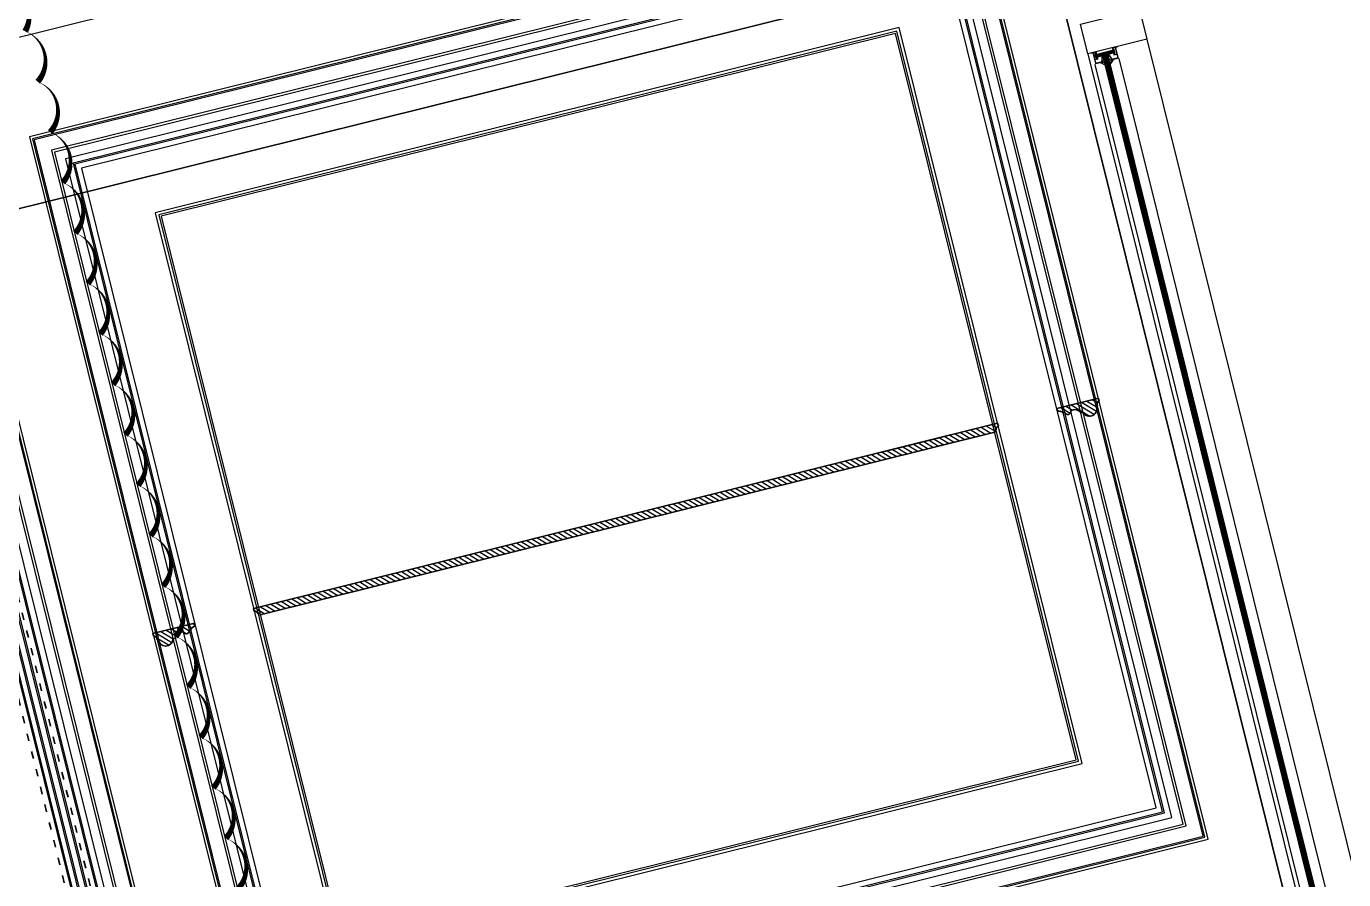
# Model space of a CAD drawing. Header units: inches. Extents: x 122939 to 389145, y 29603 to 574065.
# Drawn here: x 339314 to 341478, y 515595 to 516996 of the extents above; entities that cross this region are included whole.
import ezdxf

# ---------------------------------------------------------------- set-up
doc = ezdxf.new("R2010")
doc.units = ezdxf.units.IN
doc.header["$MEASUREMENT"] = 0
doc.linetypes.add('ACAD_ISO03W100', pattern=[30, 12, -18])
for name, color, linetype, lineweight in [('A-FLOR-SLAB', 7, 'Continuous', 40), ('A-GLAZ', 134, 'Continuous', 18), ('A-RNDR-ALUM', 1, 'Continuous', 9), ('A-RNDR-PT36', 253, 'Continuous', 20), ('CQ gypsum 2', 42, 'Continuous', 0), ('CQ Gypsum Hatch', 8, 'Continuous', 20)]:
    doc.layers.add(name, color=color, linetype=linetype, lineweight=lineweight)
for name, color, linetype in [('CQ Grg Gypsum', 41, 'Continuous'), ('CQ Plaster', 1, 'Continuous'), ('CQ wall section', 5, 'Continuous')]:
    doc.layers.add(name, color=color, linetype=linetype)
doc.styles.get("Standard").update_dxf_attribs({"font": 'arial.ttf'})
doc.dimstyles.new('CQ 20', dxfattribs={"dimscale": 0.2, "dimtxt": 150, "dimasz": 100, "dimexe": 100, "dimexo": 20, "dimgap": 80, "dimtad": 1, "dimdec": 0, "dimzin": 0, "dimdsep": 46, "dimtxsty": 'Standard', "dimblk": 'DOT', "dimcen": 100, "dimclrd": 1, "dimclre": 1, "dimclrt": 3, "dimadec": 0, "dimazin": 0, "dimtfac": 1, "dimtdec": 0, "dimtofl": 0, "dimtmove": 0, "dimatfit": 3, "dimfxl": 1, "dimtolj": 1, "dimtzin": 0, "dimlwd": -1, "dimarcsym": 0})

# ---------------------------------------------------------------- blocks, each defined once
blk = doc.blocks.new('GLAZ-2')
at = {"layer": 'A-GLAZ'}
for p, q in [((-26.3, 511.6, 0), (-26.3, 2391.7, 0)), ((-24.9, 511.6, 0), (-24.9, 2391.7, 0)), ((-23.6, 511.6, 0), (-23.6, 2391.7, 0)), ((-22.3, 511.6, 0), (-22.3, 2391.7, 0)), ((-20.9, 511.6, 0), (-20.9, 2391.7, 0)), ((-19.6, 511.6, 0), (-19.6, 2391.7, 0)), ((-18.3, 511.6, 0), (-18.3, 2391.7, 0))]:
    blk.add_line(p, q, dxfattribs=at)
at = {"layer": 'A-RNDR-ALUM'}
for p, q in [((-50, 2400), (-50, 500, 0)), ((-38.2, 2397.6, 0), (-37.5, 2397.6, 0)), ((-38.2, 2389.6, 0), (-38.2, 2397.6, 0)), ((-38.2, 2397.6, 0), (-37.5, 2397.6, 0)), ((-38.2, 2389.6, 0), (-38.2, 2397.6, 0)), ((-38.2, 2389.6, 0), (-37.5, 2389.6, 0)), ((-38.2, 2389.6, 0), (-37.5, 2389.6, 0)), ((-37.5, 2389.6, 0), (-37.5, 2397.6, 0)), ((-37.5, 2389.6, 0), (-37.5, 2397.6, 0)), ((-37.5, 2396, 0), (-7.1, 2396, 0)), ((-37.5, 2396, 0), (-7.1, 2396, 0)), ((-37.5, 2394.8, 0), (-7.1, 2394.8, 0)), ((-37.5, 2394.8, 0), (-7.1, 2394.8, 0)), ((-37.5, 2393.6, 0), (-7.1, 2393.6, 0)), ((-37.5, 2393.6, 0), (-7.1, 2393.6, 0)), ((-37.5, 2392.5, 0), (-7.1, 2392.5, 0)), ((-37.5, 2392.5, 0), (-7.1, 2392.5, 0)), ((-37.5, 2391.3, 0), (-7.1, 2391.3, 0)), ((-37.5, 2391.3, 0), (-7.1, 2391.3, 0)), ((-36, 2397.6, 0), (-35.3, 2397.6, 0)), ((-36, 2397.6, 0), (-35.3, 2397.6, 0)), ((-36, 2389.6, 0), (-35.3, 2389.6, 0)), ((-36, 2389.6, 0), (-35.3, 2389.6, 0)), ((-6.4, 2397.6, 0), (-7.1, 2397.6, 0)), ((-7.1, 2389.6, 0), (-7.1, 2397.6, 0)), ((-6.4, 2397.6, 0), (-7.1, 2397.6, 0)), ((-7.1, 2389.6, 0), (-7.1, 2397.6, 0)), ((-6.4, 2389.6, 0), (-7.1, 2389.6, 0)), ((-6.4, 2389.6, 0), (-7.1, 2389.6, 0)), ((-6.4, 2389.6, 0), (-6.4, 2397.6, 0)), ((-6.4, 2389.6, 0), (-6.4, 2397.6, 0)), ((50, 2400), (50, 500, 0))]:
    blk.add_line(p, q, dxfattribs=at)
blk.add_lwpolyline([(-50, 2450), (50, 2450), (50, 2400), (-50, 2400)], close=True, dxfattribs=at)
at = {"layer": 'A-RNDR-ALUM', "const_width": 0.928, "elevation": 0}
for points in [[(-43.7, 2398.9, -0.414214), (-44.2, 2399.3)], [(-43.7, 2398.9, -0.414214), (-44.2, 2399.3)], [(-0.7, 2398.8, 0.414214), (-0.2, 2399.3)], [(-0.7, 2398.8, 0.414214), (-0.2, 2399.3)]]:
    blk.add_lwpolyline(points, format="xyb", dxfattribs=at)
at = {"layer": 'A-RNDR-ALUM', "elevation": 0}
blk.add_lwpolyline([(-14, 2382.6), (-15.6, 2382.6), (-15.6, 2379.7, -0.015553), (-14.8, 2380.2), (-11.6, 2380.2, 0.104304), (-18.3, 2374.1), (-18.3, 2376.7, -0.016036), (-17.6, 2377.5), (-17.6, 2378.7), (-18.3, 2379.4), (-18.3, 2382.2), (-17.6, 2381.5), (-17.6, 2383.9), (-18.3, 2384.6), (-18.3, 2387.4), (-17.6, 2386.7), (-17.6, 2388, 0.414214), (-18.3, 2388.7), (-26.3, 2388.7, 0.414214), (-26.9, 2388), (-26.9, 2386.7), (-26.3, 2387.4), (-26.3, 2384.6), (-26.9, 2383.9), (-26.9, 2381.5), (-26.3, 2382.2), (-26.3, 2379.4), (-26.9, 2378.7), (-26.9, 2377.5, -0.016036), (-26.3, 2376.7), (-26.3, 2374.1, 0.104304), (-33, 2380.2), (-29.8, 2380.2, -0.015553), (-28.9, 2379.7), (-28.9, 2382.6), (-30.6, 2382.6, 0.021646), (-28.9, 2386.2), (-28.9, 2388, -0.414214), (-26.3, 2390.7), (-18.3, 2390.7, -0.414214), (-15.6, 2388), (-15.6, 2386.2, 0.021646)], format="xyb", close=True, dxfattribs=at)
at = {"layer": 'A-RNDR-ALUM'}
for points in [[(-44.6, 2400.3, 0), (-44.6, 2399.3, 0), (-42.2, 2400.3, 0), (-43.7, 2399.3, 0)], [(-44.6, 2400.3, 0), (-44.6, 2399.3, 0), (-42.2, 2400.3, 0), (-43.7, 2399.3, 0)], [(-42.2, 2400.3, 0), (-43.7, 2399.3, 0), (-42.2, 2398.4, 0), (-43.7, 2398.4, 0)], [(-42.2, 2400.3, 0), (-43.7, 2399.3, 0), (-42.2, 2398.4, 0), (-43.7, 2398.4, 0)], [(-40.6, 2382.6, 0), (-40.6, 2381.4, 0), (-29.9, 2382.6, 0), (-29.9, 2381.4, 0)], [(-40.6, 2382.6, 0), (-40.6, 2381.4, 0), (-29.9, 2382.6, 0), (-29.9, 2381.4, 0)], [(-40.6, 2381.4, 0), (-40.6, 2380.2, 0), (-29.9, 2381.4, 0), (-29.9, 2380.2, 0)], [(-40.6, 2381.4, 0), (-40.6, 2380.2, 0), (-29.9, 2381.4, 0), (-29.9, 2380.2, 0)], [(-36.9, 2398.4, 0), (-35, 2400.3, 0), (-39.8, 2398.4, 0), (-39.8, 2400.3, 0)], [(-36.9, 2398.4, 0), (-35, 2400.3, 0), (-39.8, 2398.4, 0), (-39.8, 2400.3, 0)], [(-39.8, 2386.9, 0), (-39.8, 2388.8, 0), (-35, 2386.9, 0), (-36.9, 2388.8, 0)], [(-39.8, 2386.9, 0), (-39.8, 2388.8, 0), (-35, 2386.9, 0), (-36.9, 2388.8, 0)], [(-36.9, 2396.3, 0), (-35, 2396.3, 0), (-36.9, 2398.4, 0), (-35, 2400.3, 0)], [(-36.9, 2396.3, 0), (-35, 2396.3, 0), (-36.9, 2398.4, 0), (-35, 2400.3, 0)], [(-36.9, 2390.9, 0), (-35, 2390.9, 0), (-36.9, 2388.8, 0), (-35, 2386.9, 0)], [(-36.9, 2390.9, 0), (-35, 2390.9, 0), (-36.9, 2388.8, 0), (-35, 2386.9, 0)], [(-4.3, 2382.6, 0), (-4.3, 2381.4, 0), (-15.1, 2382.6, 0), (-15.1, 2381.4, 0)], [(-4.3, 2382.6, 0), (-4.3, 2381.4, 0), (-15.1, 2382.6, 0), (-15.1, 2381.4, 0)], [(-4.3, 2381.4, 0), (-4.3, 2380.2, 0), (-15.1, 2381.4, 0), (-15.1, 2380.2, 0)], [(-4.3, 2381.4, 0), (-4.3, 2380.2, 0), (-15.1, 2381.4, 0), (-15.1, 2380.2, 0)], [(-7.5, 2398.4, 0), (-9.4, 2400.3, 0), (-4.6, 2398.4, 0), (-4.6, 2400.3, 0)], [(-7.5, 2396.3, 0), (-9.4, 2396.3, 0), (-7.5, 2398.4, 0), (-9.4, 2400.3, 0)], [(-7.5, 2396.3, 0), (-9.4, 2396.3, 0), (-7.5, 2398.4, 0), (-9.4, 2400.3, 0)], [(-7.5, 2398.4, 0), (-9.4, 2400.3, 0), (-4.6, 2398.4, 0), (-4.6, 2400.3, 0)], [(-7.5, 2390.9, 0), (-9.4, 2390.9, 0), (-7.5, 2388.8, 0), (-9.4, 2386.9, 0)], [(-7.5, 2390.9, 0), (-9.4, 2390.9, 0), (-7.5, 2388.8, 0), (-9.4, 2386.9, 0)], [(-4.6, 2386.9, 0), (-4.6, 2388.8, 0), (-9.4, 2386.9, 0), (-7.5, 2388.8, 0)], [(-4.6, 2386.9, 0), (-4.6, 2388.8, 0), (-9.4, 2386.9, 0), (-7.5, 2388.8, 0)], [(-2.2, 2400.3, 0), (-0.7, 2399.3, 0), (-2.2, 2398.4, 0), (-0.7, 2398.4, 0)], [(0.2, 2400.3, 0), (0.2, 2399.3, 0), (-2.2, 2400.3, 0), (-0.7, 2399.3, 0)], [(-2.2, 2400.3, 0), (-0.7, 2399.3, 0), (-2.2, 2398.4, 0), (-0.7, 2398.4, 0)], [(0.2, 2400.3, 0), (0.2, 2399.3, 0), (-2.2, 2400.3, 0), (-0.7, 2399.3, 0)]]:
    blk.add_solid(points, dxfattribs=at)
for points in [[(-42.2, 2380.2, 0), (-39.8, 2382.6, 0), (-42.2, 2400.3, 0), (-39.8, 2400.3, 0)], [(-42.2, 2380.2, 0), (-39.8, 2382.6, 0), (-42.2, 2400.3, 0), (-39.8, 2400.3, 0)], [(-42.2, 2380.2, 0), (-39.8, 2382.6, 0), (-40.1, 2380.2, 0), (-40.1, 2382.6, 0)], [(-42.2, 2380.2, 0), (-39.8, 2382.6, 0), (-40.1, 2380.2, 0), (-40.1, 2382.6, 0)], [(-4.6, 2382.6, 0), (-2.2, 2380.2, 0), (-4.6, 2400.3, 0), (-2.2, 2400.3, 0)], [(-4.6, 2382.6, 0), (-2.2, 2380.2, 0), (-4.6, 2400.3, 0), (-2.2, 2400.3, 0)], [(-2.2, 2380.2, 0), (-4.6, 2382.6, 0), (-4.3, 2380.2, 0), (-4.3, 2382.6, 0)], [(-2.2, 2380.2, 0), (-4.6, 2382.6, 0), (-4.3, 2380.2, 0), (-4.3, 2382.6, 0)]]:
    blk.add_trace(points, dxfattribs=at)
at = {"layer": 'A-RNDR-PT36'}
for p, q in [((-42.2, 520, 0), (-42.2, 2380.2, 0)), ((-2.2, 2380.2, 0), (-2.2, 520, 0))]:
    blk.add_line(p, q, dxfattribs=at)
blk = doc.blocks.new('section a and b')
at = {"layer": 'CQ Plaster', "color": 1, "ltscale": 0.03}
blk.add_line((126462.6, -26310.5, 0), (126462.6, -29190.5, 0), dxfattribs=at)
at = {"layer": 'A-FLOR-SLAB'}
blk.add_blockref('GLAZ-2', (126532.5, -29190.5, 0), dxfattribs=at)
blk = doc.blocks.new('french door fixed panel')
at = {"color": 0, "lineweight": -2, "elevation": 0}
blk.add_lwpolyline([(7599.9, 4234.2), (6901.2, 4234.2), (6901.2, 1662.2), (7599.9, 1662.2)], close=True, dxfattribs=at)
blk = doc.blocks.new('_Dot')
at = {"color": 0, "linetype": 'ByBlock', "lineweight": -2}
blk.add_line((-0.5, 0), (-1, 0), dxfattribs=at)
at = {"color": 0, "linetype": 'ByBlock', "const_width": 0.5}
blk.add_lwpolyline([(-0.25, 0, 1), (0.25, 0, 1)], format="xyb", close=True, dxfattribs=at)
blk = doc.blocks.new('*D269')
at = {"color": 1, "lineweight": -2, "transparency": 16777216}
for p, q in [((339117, 516650.2), (341872.5, 517335.8)), ((339778, 514159), (342494.7, 514834.9))]:
    blk.add_line(p, q, dxfattribs=at)
at = {"color": 1, "transparency": 16777216}
blk.add_line((341857.9, 517311.6), (342470.5, 514849.5), dxfattribs=at)
at = {"layer": 'Defpoints', "color": 0, "transparency": 16777216}
for p in [(339113.1, 516649.3, 0), (342475.3, 514830.1), (339774.1, 514158, 0)]:
    blk.add_point(p, dxfattribs=at)
at = {"color": 1, "transparency": 16777216, "xscale": 20, "yscale": 20, "zscale": 20}
for p, rotation in [((341853.1, 517331), 103.9714232843947), ((342475.3, 514830.1), 283.9714232843947)]:
    blk.add_blockref('_Dot', p, dxfattribs=dict(at, rotation=rotation))
at = {"color": 3, "transparency": 16777216, "insert": (342194.6, 516088.1), "char_height": 30, "attachment_point": 5, "rotation": 283.9714}
blk.add_mtext('\\A1;2577', dxfattribs=at)

msp = doc.modelspace()

# ---------------------------------------------------------------- hatches: boundary and pattern name
at = {"layer": 'CQ Gypsum Hatch'}
h = msp.add_hatch(dxfattribs=at)
h.set_pattern_fill('ANSI31', color=256, scale=50, angle=283.971423, style=0)
h.set_pattern_definition([(328.9714233, (573630.355, 485503.21), (3.22165956, 5.35568947), [])])
edge = h.paths.add_edge_path()
edge.add_arc((341060.542, 516367.38), 11.879, 567.917513, 746.687745)
edge.add_line((341071.155, 516372.715), (341073.41, 516373.276))
edge.add_ellipse((341077.619, 516374.323), major_axis=(-1.577, 6.34), ratio=0.66380614, start_angle=0, end_angle=90, ccw=False)
edge.add_line((341076.042, 516380.664), (341074.934, 516385.114))
edge.add_line((341074.934, 516385.114), (341006.557, 516368.102))
edge.add_line((341006.557, 516368.102), (341007.789, 516363.15))
edge.add_arc((341010.962, 516353.949), 9.733, 407.892009, 469.026878, ccw=False)
edge.add_line((341017.488, 516361.17), (341019.796, 516361.744))
edge.add_arc((341024.638, 516363.508), 5.153, 560.015637, 727.92721)
edge.add_arc((341036.383, 516355.22), 11.184, 390.087299, 486.4262, ccw=False)
edge.add_spline(control_points=[(341046.06, 516360.826), (341047.389, 516361.157), (341048.717, 516361.487), (341050.045, 516361.818)], knot_values=[0, 0, 0, 0, 0.16719196, 0.16719196, 0.16719196, 0.16719196], degree=3, periodic=0)
h = msp.add_hatch(dxfattribs=at)
h.set_pattern_fill('ANSI31', color=256, scale=50, angle=283.971423, style=0)
h.set_pattern_definition([(328.9714233, (103309.939, 541366.7704), (3.22165956, 5.35568947), [])])
edge = h.paths.add_edge_path()
edge.add_line((340909.516, 516343.959), (339687.541, 516039.933))
edge.add_line((339687.541, 516039.933), (339688.749, 516035.081))
edge.add_arc((339689.825, 516030.021), 5.173, 15.855548, 102.006477, ccw=False)
edge.add_line((339694.801, 516031.435), (339697.712, 516032.159))
edge.add_line((339697.712, 516032.159), (339698.437, 516029.248))
edge.add_line((339698.437, 516029.248), (340904.898, 516329.413))
h = msp.add_hatch(dxfattribs=at)
h.set_pattern_fill('ANSI31', color=256, scale=50, angle=283.971423, style=0)
h.set_pattern_definition([(328.9714233, (572341.353, 485182.5086), (3.22165956, 5.35568947), [])])
edge = h.paths.add_edge_path()
edge.add_arc((339543.287, 515989.889), 11.879, -178.744899, 0.025333, ccw=False)
edge.add_line((339531.411, 515989.629), (339529.156, 515989.068))
edge.add_ellipse((339524.947, 515988.021), major_axis=(-1.577, 6.34), ratio=0.66380614, start_angle=270, end_angle=360)
edge.add_line((339523.369, 515994.361), (339522.262, 515998.812))
edge.add_line((339522.262, 515998.812), (339590.639, 516015.824))
edge.add_line((339590.639, 516015.824), (339591.871, 516010.872))
edge.add_arc((339593.38, 516001.257), 9.733, 98.915969, 160.050838)
edge.add_line((339584.231, 516004.578), (339581.923, 516004.004))
edge.add_arc((339576.819, 516003.293), 5.153, -159.984363, 7.92721, ccw=False)
edge.add_arc((339570.327, 515990.467), 11.184, 81.516646, 177.855547)
edge.add_spline(control_points=[(339559.151, 515990.886), (339557.823, 515990.555), (339556.494, 515990.225), (339555.166, 515989.894)], knot_values=[0, 0, 0, 0, 0.16719196, 0.16719196, 0.16719196, 0.16719196], degree=3, periodic=0)

# ---------------------------------------------------------------- linework, layer by layer
at = {"color": 2}
msp.add_lwpolyline([(339275.901, 517063.623, 0, 10, -0.52056705), (339312.514, 516987.528, 0, 10, -0.52056705), (339333.146, 516904.718, 0, 10, -0.52056705), (339353.659, 516821.903, 0, 10, -0.52056705), (339374.322, 516739.098, 0, 10, -0.52056705), (339394.955, 516656.289, 0, 10, -0.52056705), (339415.471, 516573.473, 0, 10, -0.52056705), (339436.129, 516490.668, 0, 10, -0.52056705), (339456.764, 516407.859, 0, 10, -0.52056705), (339477.284, 516325.044, 0, 10, -0.52056705), (339497.936, 516242.238, 0, 10, -0.52056705), (339518.574, 516159.43, 0, 10, -0.52056705), (339539.096, 516076.615, 0, 10, -0.52056705), (339559.743, 515993.808, 0, 10, -0.52056705), (339580.383, 515911, 0, 10, -0.52056705), (339600.907, 515828.185, 0, 10, -0.52056705), (339621.55, 515745.378, 0, 10, -0.52056705), (339642.192, 515662.57, 0, 10, -0.52056705), (339662.719, 515579.756, 0, 10, -0.52056705)], format="xyseb", dxfattribs=at)
at = {"color": 0, "linetype": 'ACAD_ISO03W100', "elevation": -0.006}
msp.add_lwpolyline([(339735.331, 514148.362), (339774.148, 514158.02), (339142.267, 516697.75), (338433.606, 516521.436), (338443.263, 516482.62), (339113.108, 516649.276)], close=True, dxfattribs=at)
at = {"layer": 'CQ Grg Gypsum'}
for p, q in [((341074.934, 516385.114, -0.006), (341006.557, 516368.102, -0.006)), ((341006.557, 516368.102, -0.006), (341007.789, 516363.15, -0.006)), ((341073.41, 516373.276, -0.006), (341071.155, 516372.715, -0.006)), ((341076.042, 516380.664, -0.006), (341074.934, 516385.114, -0.006)), ((341019.796, 516361.744, -0.006), (341017.488, 516361.17, -0.006)), ((339522.262, 515998.812, -0.006), (339590.639, 516015.824, -0.006)), ((339523.369, 515994.361, -0.006), (339522.262, 515998.812, -0.006)), ((339581.923, 516004.004, -0.006), (339584.231, 516004.578, -0.006)), ((339590.639, 516015.824, -0.006), (339591.871, 516010.872, -0.006)), ((339529.156, 515989.068, -0.006), (339531.411, 515989.629, -0.006))]:
    msp.add_line(p, q, dxfattribs=at)
at = {"layer": 'CQ Grg Gypsum', "elevation": -0.006}
for points in [[(340909.516, 516343.959), (339687.541, 516039.933), (339688.749, 516035.081, -0.39467141), (339694.801, 516031.435), (339697.712, 516032.159), (339698.437, 516029.248), (340904.898, 516329.413)], [(340717.02, 516296.066), (340909.516, 516343.959), (340910.723, 516339.106, 0.39467141), (340907.085, 516333.049), (340904.173, 516332.325), (340904.898, 516329.413), (340809.778, 516305.748)]]:
    msp.add_lwpolyline(points, format="xyb", dxfattribs=at)
at = {"layer": 'CQ Grg Gypsum'}
for centre, radius, start, end in [((341036.383, 516355.22, -0.006), 11.184, 30.087299, 126.4262), ((341060.542, 516367.38, -0.006), 11.879, 207.917513, 26.687753), ((341010.962, 516353.949, -0.006), 9.733, 47.892009, 109.026878), ((341024.638, 516363.508, -0.006), 5.153, 200.015637, 7.92721), ((339570.327, 515990.467, -0.006), 11.184, 81.516646, 177.855547), ((339576.819, 516003.293, -0.006), 5.153, 200.015637, 7.92721), ((339593.38, 516001.257, -0.006), 9.733, 98.915969, 160.050838), ((339543.287, 515989.889, -0.006), 11.879, 181.255094, 0.025333)]:
    msp.add_arc(centre, radius, start, end, dxfattribs=at)
msp.add_ellipse((341077.619, 516374.323, -0.006), major_axis=(-1.577, 6.34), ratio=0.66380614, start_param=0, end_param=1.57079633, dxfattribs=at)
at = {"layer": 'CQ Grg Gypsum', "extrusion": (0, 0, -1)}
msp.add_ellipse((339524.947, 515988.021, -0.006), major_axis=(-1.577, 6.34), ratio=0.66380614, start_param=0, end_param=1.57079633, dxfattribs=at)
at = {"layer": 'CQ Grg Gypsum'}
for points in [[(341050.045, 516361.818, -0.006), (341046.06, 516360.826, -0.006)], [(339555.166, 515989.894, -0.006), (339559.151, 515990.886, -0.006)]]:
    msp.add_spline(points, degree=3, dxfattribs=at)
at = {"layer": 'CQ gypsum 2'}
msp.add_line((340643.805, 517311.273, 0.002), (334170.139, 515700.636, 0.002), dxfattribs=at)
at = {"layer": 'CQ gypsum 2', "elevation": -0.006}
for points in [[(339702.371, 515274.895), (341255.044, 515661.197), (340872.125, 517200.27), (339319.453, 516813.967)], [(339705.533, 515280.151), (341249.788, 515664.359), (340868.963, 517195.014), (339324.709, 516810.806)], [(339707.227, 515282.967), (341246.972, 515666.053), (340867.269, 517192.198), (339327.525, 516809.112)], [(339724.079, 515310.981), (341218.958, 515682.904), (340850.418, 517164.184), (339355.539, 516792.26)], [(339727.072, 515315.957), (341213.981, 515685.898), (340847.424, 517159.207), (339360.515, 516789.267)], [(339738.019, 515334.155), (341195.783, 515696.845), (340836.478, 517141.009), (339378.713, 516778.32)], [(339745.49, 515346.576), (341183.363, 515704.316), (340829.006, 517128.589), (339391.134, 516770.848)], [(339747.224, 515349.457), (341180.481, 515706.049), (340827.273, 517125.707), (339394.015, 516769.115)], [(339753.736, 515360.284), (341169.654, 515712.562), (340820.76, 517114.88), (339404.842, 516762.602)], [(339826.634, 515481.47), (341048.469, 515785.46), (340747.862, 516993.695), (339526.027, 516689.705)], [(339830.274, 515487.52), (341042.418, 515789.1), (340744.222, 516987.644), (339532.078, 516686.065)], [(339832.461, 515491.156), (341038.783, 515791.287), (340742.036, 516984.009), (339535.714, 516683.878)]]:
    msp.add_lwpolyline(points, close=True, dxfattribs=at)
for points in [[(336300.29, 513499.827), (335699.796, 515913.403), (339193.295, 516782.58), (339793.789, 514369.004)], [(336304.499, 513500.874), (335705.052, 515910.241), (339190.134, 516777.324), (339789.58, 514367.956)], [(336306.473, 513501.365), (335707.518, 515908.758), (339188.651, 516774.858), (339787.606, 514367.465)], [(336329.196, 513507.019), (335735.895, 515891.689), (339171.581, 516746.481), (339764.883, 514361.812)], [(336333.161, 513508.005), (335740.845, 515888.711), (339168.603, 516741.531), (339760.918, 514360.825)], [(336347.745, 513511.634), (335759.058, 515877.755), (339157.647, 516723.318), (339746.334, 514357.197)], [(336357.69, 513514.108), (335771.478, 515870.284), (339150.176, 516710.899), (339736.389, 514354.722)], [(336359.998, 513514.682), (335774.359, 515868.551), (339148.443, 516708.017), (339734.082, 514354.148)], [(336374.298, 513518.24), (335792.218, 515857.808), (339137.7, 516690.159), (339719.781, 514350.59)], [(336376.606, 513518.814), (335795.099, 515856.075), (339135.967, 516687.277), (339717.474, 514350.016)], [(336386.552, 513521.289), (335807.52, 515848.603), (339128.496, 516674.856), (339707.528, 514347.542)], [(336388.86, 513521.863), (335810.402, 515846.869), (339126.762, 516671.974), (339705.219, 514346.967)], [(336397.332, 513523.971), (335820.982, 515840.505), (339120.398, 516661.394), (339696.747, 514344.86)]]:
    msp.add_lwpolyline(points, dxfattribs=at)

# ---------------------------------------------------------------- block references
at = {"color": 0, "rotation": 13.97142328298569}
msp.add_blockref('french door fixed panel', (332768.534, 510707.284, 0.002), dxfattribs=at)
at = {"layer": 'CQ wall section', "color": 0, "rotation": 13.97142328298569}
msp.add_blockref('section a and b', (211848.651, 512410.809, 0.002), dxfattribs=at)

# ---------------------------------------------------------------- dimensions: what is measured, and where the dimension line sits
at = {"color": 4}
dim = msp.add_linear_dim(base=(342475.321, 514830.067, 0.002), p1=(339113.108, 516649.276, -0.006), p2=(339774.148, 514158.02, 0.002), angle=103.971423, dimstyle='CQ 20', dxfattribs=at)
dim.commit()
dim.dimension.update_dxf_attribs({"geometry": '*D269', "text_midpoint": (342194.6, 516088.085, 0.002)})

doc.saveas('drawing.dxf')
